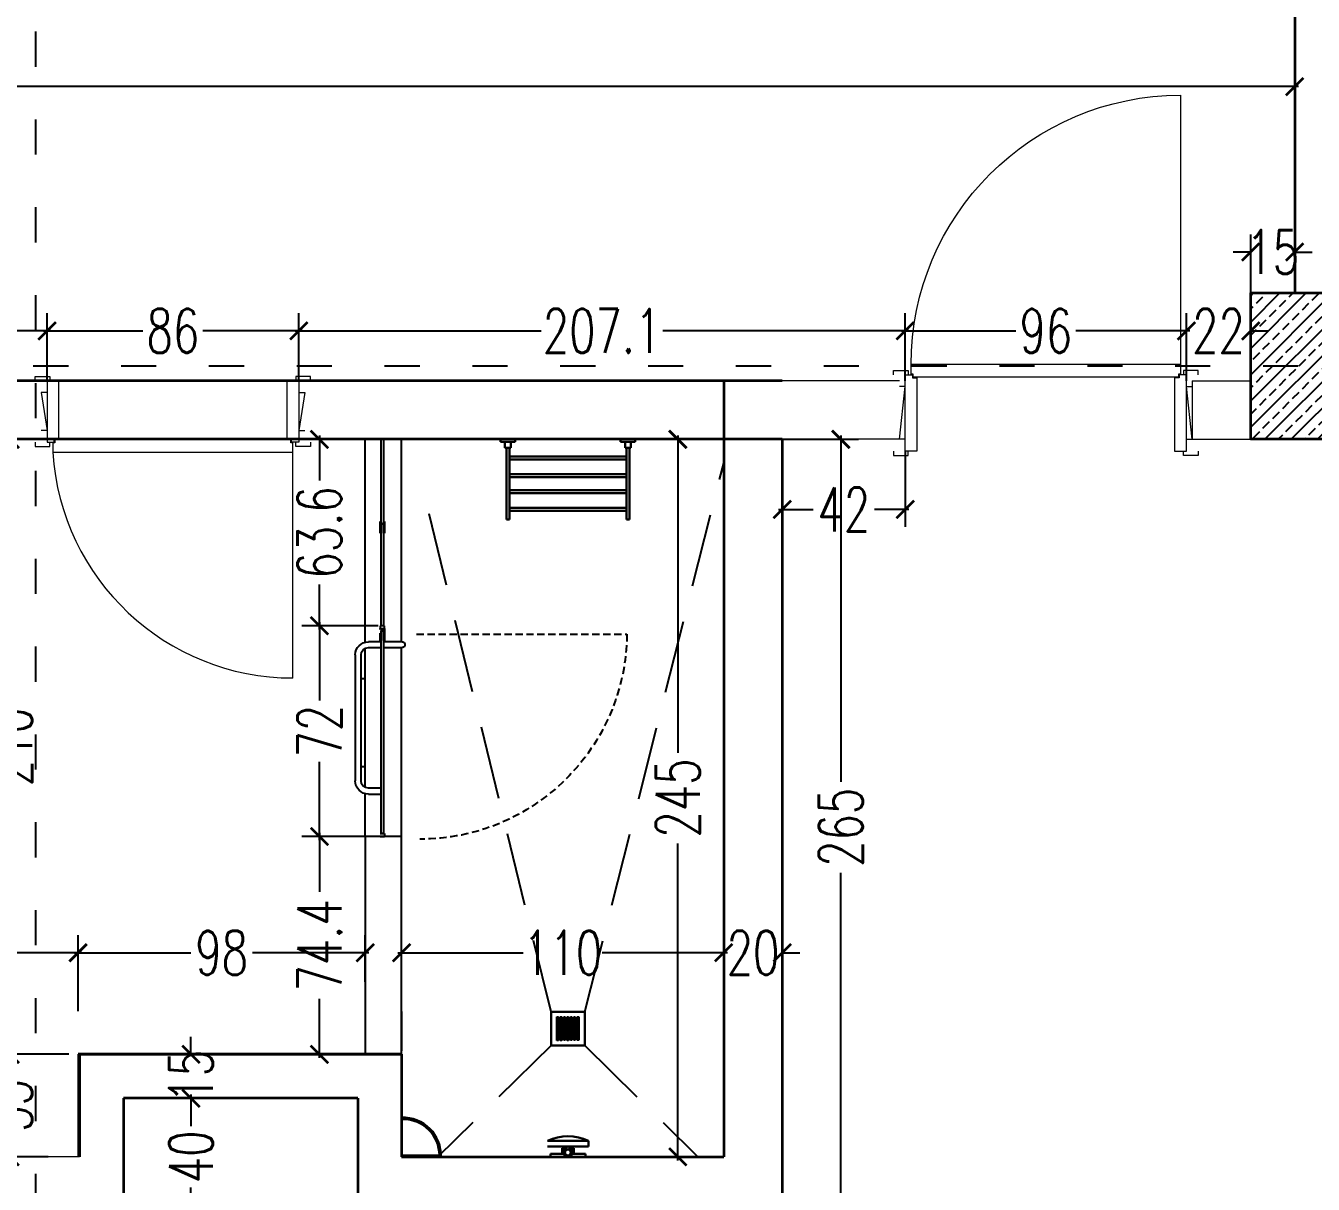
# Model space of a CAD drawing. Header units: centimetres. Extents: x -3207095 to 15275363, y -32656 to 4798027.
# Drawn here: x 678206.7 to 678646.4, y 4471590.8 to 4471986.4 of the extents above; entities that cross this region are included whole.
import ezdxf

# ---------------------------------------------------------------- set-up
doc = ezdxf.new("R2010")
doc.units = ezdxf.units.CM
for name, pattern in [('ACAD_ISO03W100', [30, 12, -18]), ('DUZ', [500, 500]), ('HIDDEN', [0.375, 0.25, -0.125]), ('HIDDEN2', [0.1875, 0.125, -0.0625])]:
    doc.linetypes.add(name, pattern=pattern)
doc.layers.get('0').update_dxf_attribs({"color": 1, "linetype": 'DUZ'})
for name, color, linetype in [('a_cam', 161, 'Continuous'), ('a_gorunus', 233, 'Continuous'), ('a_mobilya', 1, 'Continuous'), ('a_mobilya_tarama', 253, 'Continuous'), ('a_seramik', 241, 'Continuous'), ('a_seramik_tarama', 85, 'Continuous'), ('a_vitrifiye', 195, 'Continuous'), ('DIM', 1, 'DUZ'), ('KOLTAR_F', 145, 'Continuous')]:
    doc.layers.add(name, color=color, linetype=linetype)
for name, color, linetype, lineweight in [('DUVAR', 7, 'Continuous', 35), ('iç duvar', 7, 'Continuous', 50), ('KAPEN', 151, 'Continuous', 9), ('KOLON_F', 3, 'Continuous', 35), ('sabt_tef', 181, 'Continuous', 30)]:
    doc.layers.add(name, color=color, linetype=linetype, lineweight=lineweight)
doc.styles.add('DIM', font='ROMANSTW.SHX', dxfattribs={"width": 0.7})
doc.dimstyles.new('1_100', dxfattribs={"dimtxt": 15, "dimasz": 6, "dimexe": 6, "dimexo": 0, "dimgap": 2, "dimtad": 0, "dimdec": 1, "dimzin": 11, "dimdsep": 46, "dimtxsty": 'DIM', "dimblk": 'ARCHTICK', "dimcen": 3, "dimdle": 1.25, "dimclrt": 2, "dimadec": 0, "dimazin": 0, "dimtfac": 1.25, "dimtdec": 1, "dimtix": 1, "dimtofl": 0, "dimtmove": 1, "dimatfit": 3, "dimldrblk": 'ARCHTICK', "dimfxl": 20, "dimfxlon": 1, "dimtolj": 1, "dimtzin": 0, "dimarcsym": 0})

# ---------------------------------------------------------------- blocks, each defined once
blk = doc.blocks.new('K210')
for p, q in [((0.04, 0.985), (0.04, 0.032)), ((0.96, 0.032), (0.96, 0.065)), ((0.04, 0.032), (0.047, 0.032)), ((0.047, 0.032), (0.047, 0.022)), ((0.047, 0.022), (0.953, 0.022)), ((0.953, 0.032), (0.96, 0.032)), ((0.953, 0.022), (0.953, 0.032))]:
    blk.add_line(p, q)
for points in [[(-0.02, 0.03), (-0.02, 0.045), (0.03, 0.045), (0.03, 0.03)], [(0.04, 0.065), (0.96, 0.065)], [(1.02, 0.03), (1.02, 0.045), (0.97, 0.045), (0.97, 0.03)], [(0.02, -0.19), (0, -0.19), (0.02, -0.01), (0, -0.01)], [(0.98, -0.19), (1, -0.19), (0.98, -0.01), (1, -0.01)], [(-0.02, -0.23), (-0.02, -0.245), (0.03, -0.245), (0.03, -0.23)], [(1.02, -0.23), (1.02, -0.245), (0.97, -0.245), (0.97, -0.23)]]:
    blk.add_lwpolyline(points)
for points in [[(0.02, 0.03), (0.045, 0.03), (0.045, 0.02), (0.06, 0.02), (0.06, -0.23), (0.02, -0.23)], [(0.98, 0.03), (0.955, 0.03), (0.955, 0.02), (0.94, 0.02), (0.94, -0.23), (0.98, -0.23)]]:
    blk.add_lwpolyline(points, close=True)
blk.add_arc((0.04, 0.065), 0.92, 0, 90)
blk = doc.blocks.new('new block')
at = {"layer": 'KAPEN'}
for p, q in [((105202.0528, 48261.8596), (105202.0198, 48261.8596)), ((105202.0528, 48261.8526), (105202.0528, 48261.8596)), ((105202.0628, 48261.8526), (105202.0528, 48261.8526)), ((105202.0628, 48261.0466), (105202.0628, 48261.8526)), ((105201.2498, 48261.0396), (105202.0528, 48261.0396)), ((105202.0528, 48261.0466), (105202.0628, 48261.0466)), ((105202.0528, 48261.0396), (105202.0528, 48261.0466))]:
    blk.add_line(p, q, dxfattribs=at)
for points in [[(105202.0548, 48261.9196), (105202.0398, 48261.9196), (105202.0398, 48261.8696), (105202.0548, 48261.8696)], [(105202.2648, 48261.9196), (105202.2798, 48261.9196), (105202.2798, 48261.8696), (105202.2648, 48261.8696)], [(105202.2248, 48261.8796), (105202.2248, 48261.8996), (105202.0948, 48261.8796), (105202.0948, 48261.8996)], [(105202.0198, 48261.0396), (105202.0198, 48261.8596)], [(105202.0548, 48260.9796), (105202.0398, 48260.9796), (105202.0398, 48261.0296), (105202.0548, 48261.0296)], [(105202.2648, 48260.9796), (105202.2798, 48260.9796), (105202.2798, 48261.0296), (105202.2648, 48261.0296)], [(105202.2248, 48261.0196), (105202.2248, 48260.9996), (105202.0948, 48261.0196), (105202.0948, 48260.9996)]]:
    blk.add_lwpolyline(points, dxfattribs=at)
for points in [[(105202.0548, 48261.8796), (105202.0548, 48261.8546), (105202.0648, 48261.8546), (105202.0648, 48261.8396), (105202.2648, 48261.8396), (105202.2648, 48261.8796)], [(105202.0548, 48261.0196), (105202.0548, 48261.0446), (105202.0648, 48261.0446), (105202.0648, 48261.0596), (105202.2648, 48261.0596), (105202.2648, 48261.0196)]]:
    blk.add_lwpolyline(points, close=True, dxfattribs=at)
blk.add_arc((105202.0715, 48261.0396), 0.8216, 93.6023, 180, dxfattribs=at)
blk = doc.blocks.new('_ArchTick')
at = {"color": 0, "linetype": 'ByBlock', "const_width": 0.15}
blk.add_lwpolyline([(-0.5, -0.5), (0.5, 0.5)], dxfattribs=at)
blk = doc.blocks.new('*D339')
at = {"layer": 'Defpoints', "color": 0, "linetype": 'Continuous', "lineweight": 5, "transparency": 16777216}
for p in [(678465.06, 4471845.15), (678485.06, 4471845.15), (678465.06, 4471580.15)]:
    blk.add_point(p, dxfattribs=at)
at = {"layer": 'DIM', "color": 0, "linetype": 'Continuous', "lineweight": -2, "transparency": 16777216}
for p, q in [((678465.06, 4471845.15), (678491.06, 4471845.15)), ((678485.06, 4471846.4), (678485.06, 4471728.15)), ((678485.06, 4471578.9), (678485.06, 4471697.15)), ((678465.06, 4471580.15), (678491.06, 4471580.15))]:
    blk.add_line(p, q, dxfattribs=at)
at = {"layer": 'DIM', "color": 0, "linetype": 'Continuous', "lineweight": -2, "transparency": 16777216, "xscale": 6, "yscale": 6, "zscale": 6}
for p, rotation in [((678485.06, 4471845.15), 90), ((678485.06, 4471580.15), 270)]:
    blk.add_blockref('_ArchTick', p, dxfattribs=dict(at, rotation=rotation))
at = {"layer": 'DIM', "color": 2, "linetype": 'Continuous', "lineweight": 5, "transparency": 16777216, "insert": (678485.06, 4471712.65), "char_height": 15, "attachment_point": 5, "rotation": 90, "style": 'DIM'}
blk.add_mtext('\\A1;265', dxfattribs=at)
blk = doc.blocks.new('*D346')
at = {"layer": 'Defpoints', "color": 0, "linetype": 'Continuous', "lineweight": 5, "transparency": 16777216}
for p in [(678213.96, 4471882.18), (678095.55, 4471865.15), (678213.96, 4471865.15)]:
    blk.add_point(p, dxfattribs=at)
at = {"layer": 'DIM', "color": 0, "linetype": 'Continuous', "lineweight": -2, "transparency": 16777216}
for p, q in [((678095.55, 4471865.15), (678095.55, 4471888.18)), ((678213.96, 4471865.15), (678213.96, 4471888.18)), ((678094.3, 4471882.18), (678133.51, 4471882.18)), ((678215.21, 4471882.18), (678176.01, 4471882.18))]:
    blk.add_line(p, q, dxfattribs=at)
at = {"layer": 'DIM', "color": 0, "linetype": 'Continuous', "lineweight": -2, "transparency": 16777216, "xscale": 6, "yscale": 6, "zscale": 6, "rotation": 180}
blk.add_blockref('_ArchTick', (678095.55, 4471882.18), dxfattribs=at)
at = {"layer": 'DIM', "color": 0, "linetype": 'Continuous', "lineweight": -2, "transparency": 16777216, "xscale": 6, "yscale": 6, "zscale": 6}
blk.add_blockref('_ArchTick', (678213.96, 4471882.18), dxfattribs=at)
at = {"layer": 'DIM', "color": 2, "linetype": 'Continuous', "lineweight": 5, "transparency": 16777216, "insert": (678154.76, 4471882.18), "char_height": 15, "attachment_point": 5, "style": 'DIM'}
blk.add_mtext('\\A1;118.4', dxfattribs=at)
blk = doc.blocks.new('*D347')
at = {"layer": 'Defpoints', "color": 0, "linetype": 'Continuous', "lineweight": 5, "transparency": 16777216}
for p in [(678299.96, 4471882.18), (678213.96, 4471865.15), (678299.96, 4471865.15)]:
    blk.add_point(p, dxfattribs=at)
at = {"layer": 'DIM', "color": 0, "linetype": 'Continuous', "lineweight": -2, "transparency": 16777216}
for p, q in [((678213.96, 4471865.15), (678213.96, 4471888.18)), ((678299.96, 4471865.15), (678299.96, 4471888.18)), ((678212.71, 4471882.18), (678246.71, 4471882.18)), ((678301.21, 4471882.18), (678267.21, 4471882.18))]:
    blk.add_line(p, q, dxfattribs=at)
at = {"layer": 'DIM', "color": 0, "linetype": 'Continuous', "lineweight": -2, "transparency": 16777216, "xscale": 6, "yscale": 6, "zscale": 6, "rotation": 180}
blk.add_blockref('_ArchTick', (678213.96, 4471882.18), dxfattribs=at)
at = {"layer": 'DIM', "color": 0, "linetype": 'Continuous', "lineweight": -2, "transparency": 16777216, "xscale": 6, "yscale": 6, "zscale": 6}
blk.add_blockref('_ArchTick', (678299.96, 4471882.18), dxfattribs=at)
at = {"layer": 'DIM', "color": 2, "linetype": 'Continuous', "lineweight": 5, "transparency": 16777216, "insert": (678256.96, 4471882.18), "char_height": 15, "attachment_point": 5, "style": 'DIM'}
blk.add_mtext('\\A1;86', dxfattribs=at)
blk = doc.blocks.new('*D348')
at = {"layer": 'Defpoints', "color": 0, "linetype": 'Continuous', "lineweight": 5, "transparency": 16777216}
for p in [(678507.06, 4471882.18), (678299.96, 4471865.15), (678507.06, 4471865.15)]:
    blk.add_point(p, dxfattribs=at)
at = {"layer": 'DIM', "color": 0, "linetype": 'Continuous', "lineweight": -2, "transparency": 16777216}
for p, q in [((678299.96, 4471865.15), (678299.96, 4471888.18)), ((678507.06, 4471865.15), (678507.06, 4471888.18)), ((678298.71, 4471882.18), (678382.76, 4471882.18)), ((678508.31, 4471882.18), (678424.26, 4471882.18))]:
    blk.add_line(p, q, dxfattribs=at)
at = {"layer": 'DIM', "color": 0, "linetype": 'Continuous', "lineweight": -2, "transparency": 16777216, "xscale": 6, "yscale": 6, "zscale": 6, "rotation": 180}
blk.add_blockref('_ArchTick', (678299.96, 4471882.18), dxfattribs=at)
at = {"layer": 'DIM', "color": 0, "linetype": 'Continuous', "lineweight": -2, "transparency": 16777216, "xscale": 6, "yscale": 6, "zscale": 6}
blk.add_blockref('_ArchTick', (678507.06, 4471882.18), dxfattribs=at)
at = {"layer": 'DIM', "color": 2, "linetype": 'Continuous', "lineweight": 5, "transparency": 16777216, "insert": (678403.51, 4471882.18), "char_height": 15, "attachment_point": 5, "style": 'DIM'}
blk.add_mtext('\\A1;207.1', dxfattribs=at)
blk = doc.blocks.new('*D349')
at = {"layer": 'Defpoints', "color": 0, "linetype": 'Continuous', "lineweight": 5, "transparency": 16777216}
for p in [(678603.06, 4471882.18), (678507.06, 4471865.15), (678603.06, 4471865.15)]:
    blk.add_point(p, dxfattribs=at)
at = {"layer": 'DIM', "color": 0, "linetype": 'Continuous', "lineweight": -2, "transparency": 16777216}
for p, q in [((678507.06, 4471865.15), (678507.06, 4471888.18)), ((678603.06, 4471865.15), (678603.06, 4471888.18)), ((678505.81, 4471882.18), (678544.81, 4471882.18)), ((678604.31, 4471882.18), (678565.31, 4471882.18))]:
    blk.add_line(p, q, dxfattribs=at)
at = {"layer": 'DIM', "color": 0, "linetype": 'Continuous', "lineweight": -2, "transparency": 16777216, "xscale": 6, "yscale": 6, "zscale": 6, "rotation": 180}
blk.add_blockref('_ArchTick', (678507.06, 4471882.18), dxfattribs=at)
at = {"layer": 'DIM', "color": 0, "linetype": 'Continuous', "lineweight": -2, "transparency": 16777216, "xscale": 6, "yscale": 6, "zscale": 6}
blk.add_blockref('_ArchTick', (678603.06, 4471882.18), dxfattribs=at)
at = {"layer": 'DIM', "color": 2, "linetype": 'Continuous', "lineweight": 5, "transparency": 16777216, "insert": (678555.06, 4471882.18), "char_height": 15, "attachment_point": 5, "style": 'DIM'}
blk.add_mtext('\\A1;96', dxfattribs=at)
blk = doc.blocks.new('*D350')
at = {"layer": 'Defpoints', "color": 0, "linetype": 'Continuous', "lineweight": 5, "transparency": 16777216}
for p in [(678625.06, 4471882.18), (678603.06, 4471865.15), (678625.06, 4471865.15)]:
    blk.add_point(p, dxfattribs=at)
at = {"layer": 'DIM', "color": 0, "linetype": 'Continuous', "lineweight": -2, "transparency": 16777216}
for p, q in [((678603.06, 4471865.15), (678603.06, 4471888.18)), ((678625.06, 4471865.15), (678625.06, 4471888.18)), ((678603.06, 4471882.18), (678597.06, 4471882.18)), ((678625.06, 4471882.18), (678631.06, 4471882.18))]:
    blk.add_line(p, q, dxfattribs=at)
at = {"layer": 'DIM', "color": 0, "linetype": 'Continuous', "lineweight": -2, "transparency": 16777216, "xscale": 6, "yscale": 6, "zscale": 6}
blk.add_blockref('_ArchTick', (678603.06, 4471882.18), dxfattribs=at)
at = {"layer": 'DIM', "color": 0, "linetype": 'Continuous', "lineweight": -2, "transparency": 16777216, "xscale": 6, "yscale": 6, "zscale": 6, "rotation": 180}
blk.add_blockref('_ArchTick', (678625.06, 4471882.18), dxfattribs=at)
at = {"layer": 'DIM', "color": 2, "linetype": 'Continuous', "lineweight": 5, "transparency": 16777216, "insert": (678614.06, 4471882.18), "char_height": 15, "attachment_point": 5, "style": 'DIM'}
blk.add_mtext('\\A1;22', dxfattribs=at)
blk = doc.blocks.new('*D351')
at = {"layer": 'Defpoints', "color": 0, "linetype": 'Continuous', "lineweight": 5, "transparency": 16777216}
for p in [(678640.06, 4471909.11), (678625.06, 4471895.15), (678640.06, 4471895.15)]:
    blk.add_point(p, dxfattribs=at)
at = {"layer": 'DIM', "color": 0, "linetype": 'Continuous', "lineweight": -2, "transparency": 16777216}
for p, q in [((678625.06, 4471895.15), (678625.06, 4471915.11)), ((678640.06, 4471895.15), (678640.06, 4471915.11)), ((678625.06, 4471909.11), (678619.06, 4471909.11)), ((678640.06, 4471909.11), (678646.06, 4471909.11))]:
    blk.add_line(p, q, dxfattribs=at)
at = {"layer": 'DIM', "color": 0, "linetype": 'Continuous', "lineweight": -2, "transparency": 16777216, "xscale": 6, "yscale": 6, "zscale": 6}
blk.add_blockref('_ArchTick', (678625.06, 4471909.11), dxfattribs=at)
at = {"layer": 'DIM', "color": 0, "linetype": 'Continuous', "lineweight": -2, "transparency": 16777216, "xscale": 6, "yscale": 6, "zscale": 6, "rotation": 180}
blk.add_blockref('_ArchTick', (678640.06, 4471909.11), dxfattribs=at)
at = {"layer": 'DIM', "color": 2, "linetype": 'Continuous', "lineweight": 5, "transparency": 16777216, "insert": (678632.56, 4471909.11), "char_height": 15, "attachment_point": 5, "style": 'DIM'}
blk.add_mtext('\\A1;15', dxfattribs=at)
blk = doc.blocks.new('*D353')
at = {"layer": 'Defpoints', "color": 0, "linetype": 'Continuous', "lineweight": 5, "transparency": 16777216}
for p in [(678507.06, 4471843.08), (678465.06, 4471826.11), (678507.06, 4471821.22)]:
    blk.add_point(p, dxfattribs=at)
at = {"layer": 'DIM', "color": 0, "linetype": 'Continuous', "lineweight": -2, "transparency": 16777216}
for p, q in [((678507.06, 4471841.22), (678507.06, 4471815.22)), ((678465.06, 4471826.11), (678465.06, 4471815.22)), ((678463.81, 4471821.22), (678475.56, 4471821.22)), ((678508.31, 4471821.22), (678496.56, 4471821.22))]:
    blk.add_line(p, q, dxfattribs=at)
at = {"layer": 'DIM', "color": 0, "linetype": 'Continuous', "lineweight": -2, "transparency": 16777216, "xscale": 6, "yscale": 6, "zscale": 6, "rotation": 180}
blk.add_blockref('_ArchTick', (678465.06, 4471821.22), dxfattribs=at)
at = {"layer": 'DIM', "color": 0, "linetype": 'Continuous', "lineweight": -2, "transparency": 16777216, "xscale": 6, "yscale": 6, "zscale": 6}
blk.add_blockref('_ArchTick', (678507.06, 4471821.22), dxfattribs=at)
at = {"layer": 'DIM', "color": 2, "linetype": 'Continuous', "lineweight": 5, "transparency": 16777216, "insert": (678486.06, 4471821.22), "char_height": 15, "attachment_point": 5, "style": 'DIM'}
blk.add_mtext('\\A1;42', dxfattribs=at)
blk = doc.blocks.new('*D354')
at = {"layer": 'Defpoints', "color": 0, "linetype": 'Continuous', "lineweight": 5, "transparency": 16777216}
for p in [(678240.06, 4471620.15), (678263.13, 4471620.15), (678240.06, 4471580.15)]:
    blk.add_point(p, dxfattribs=at)
at = {"layer": 'DIM', "color": 0, "linetype": 'Continuous', "lineweight": -2, "transparency": 16777216}
for p, q in [((678243.13, 4471620.15), (678269.13, 4471620.15)), ((678263.13, 4471621.4), (678263.13, 4471610.65)), ((678263.13, 4471578.9), (678263.13, 4471589.65)), ((678243.13, 4471580.15), (678269.13, 4471580.15))]:
    blk.add_line(p, q, dxfattribs=at)
at = {"layer": 'DIM', "color": 0, "linetype": 'Continuous', "lineweight": -2, "transparency": 16777216, "xscale": 6, "yscale": 6, "zscale": 6}
for p, rotation in [((678263.13, 4471620.15), 90), ((678263.13, 4471580.15), 270)]:
    blk.add_blockref('_ArchTick', p, dxfattribs=dict(at, rotation=rotation))
at = {"layer": 'DIM', "color": 2, "linetype": 'Continuous', "lineweight": 5, "transparency": 16777216, "insert": (678263.13, 4471600.15), "char_height": 15, "attachment_point": 5, "rotation": 90, "style": 'DIM'}
blk.add_mtext('\\A1;40', dxfattribs=at)
blk = doc.blocks.new('*D355')
at = {"layer": 'Defpoints', "color": 0, "linetype": 'Continuous', "lineweight": 5, "transparency": 16777216}
for p in [(678240.06, 4471635.15, 0), (678263.13, 4471635.15), (678240.06, 4471620.15)]:
    blk.add_point(p, dxfattribs=at)
at = {"layer": 'DIM', "color": 0, "linetype": 'Continuous', "lineweight": -2, "transparency": 16777216}
for p, q in [((678263.13, 4471635.15), (678263.13, 4471641.15)), ((678243.13, 4471635.15), (678269.13, 4471635.15)), ((678243.13, 4471620.15), (678269.13, 4471620.15)), ((678263.13, 4471620.15), (678263.13, 4471614.15))]:
    blk.add_line(p, q, dxfattribs=at)
at = {"layer": 'DIM', "color": 0, "linetype": 'Continuous', "lineweight": -2, "transparency": 16777216, "xscale": 6, "yscale": 6, "zscale": 6}
for p, rotation in [((678263.13, 4471635.15), 270), ((678263.13, 4471620.15), 90)]:
    blk.add_blockref('_ArchTick', p, dxfattribs=dict(at, rotation=rotation))
at = {"layer": 'DIM', "color": 2, "linetype": 'Continuous', "lineweight": 5, "transparency": 16777216, "insert": (678263.13, 4471627.65), "char_height": 15, "attachment_point": 5, "rotation": 90, "style": 'DIM'}
blk.add_mtext('\\A1;15', dxfattribs=at)
blk = doc.blocks.new('*D356')
at = {"layer": 'Defpoints', "color": 0, "linetype": 'Continuous', "lineweight": 5, "transparency": 16777216}
for p in [(678224.56, 4471669.83), (678322.66, 4471659.9, 0), (678224.56, 4471635.15, 0)]:
    blk.add_point(p, dxfattribs=at)
at = {"layer": 'DIM', "color": 0, "linetype": 'Continuous', "lineweight": -2, "transparency": 16777216}
for p, q in [((678224.56, 4471649.83), (678224.56, 4471675.83)), ((678322.66, 4471659.9), (678322.66, 4471675.83)), ((678223.31, 4471669.83), (678263.11, 4471669.83)), ((678323.91, 4471669.83), (678284.11, 4471669.83))]:
    blk.add_line(p, q, dxfattribs=at)
at = {"layer": 'DIM', "color": 0, "linetype": 'Continuous', "lineweight": -2, "transparency": 16777216, "xscale": 6, "yscale": 6, "zscale": 6, "rotation": 180}
blk.add_blockref('_ArchTick', (678224.56, 4471669.83), dxfattribs=at)
at = {"layer": 'DIM', "color": 0, "linetype": 'Continuous', "lineweight": -2, "transparency": 16777216, "xscale": 6, "yscale": 6, "zscale": 6}
blk.add_blockref('_ArchTick', (678322.66, 4471669.83), dxfattribs=at)
at = {"layer": 'DIM', "color": 2, "linetype": 'Continuous', "lineweight": 5, "transparency": 16777216, "insert": (678273.61, 4471669.83), "char_height": 15, "attachment_point": 5, "style": 'DIM'}
blk.add_mtext('\\A1;98', dxfattribs=at)
blk = doc.blocks.new('*D357')
at = {"layer": 'Defpoints', "color": 0, "linetype": 'Continuous', "lineweight": 5, "transparency": 16777216}
for p in [(678115.55, 4471669.83), (678115.55, 4471635.15), (678224.56, 4471635.15, 0)]:
    blk.add_point(p, dxfattribs=at)
at = {"layer": 'DIM', "color": 0, "linetype": 'Continuous', "lineweight": -2, "transparency": 16777216}
for p, q in [((678115.55, 4471649.83), (678115.55, 4471675.83)), ((678224.56, 4471649.83), (678224.56, 4471675.83)), ((678114.3, 4471669.83), (678155.8, 4471669.83)), ((678225.81, 4471669.83), (678184.3, 4471669.83))]:
    blk.add_line(p, q, dxfattribs=at)
at = {"layer": 'DIM', "color": 0, "linetype": 'Continuous', "lineweight": -2, "transparency": 16777216, "xscale": 6, "yscale": 6, "zscale": 6, "rotation": 180}
blk.add_blockref('_ArchTick', (678115.55, 4471669.83), dxfattribs=at)
at = {"layer": 'DIM', "color": 0, "linetype": 'Continuous', "lineweight": -2, "transparency": 16777216, "xscale": 6, "yscale": 6, "zscale": 6}
blk.add_blockref('_ArchTick', (678224.56, 4471669.83), dxfattribs=at)
at = {"layer": 'DIM', "color": 2, "linetype": 'Continuous', "lineweight": 5, "transparency": 16777216, "insert": (678170.05, 4471669.83), "char_height": 15, "attachment_point": 5, "style": 'DIM'}
blk.add_mtext('\\A1;109', dxfattribs=at)
blk = doc.blocks.new('*D358')
at = {"layer": 'Defpoints', "color": 0, "linetype": 'Continuous', "lineweight": 5, "transparency": 16777216}
for p in [(678201.38, 4471635.15), (678224.56, 4471635.15, 0), (678214.31, 4471600.15)]:
    blk.add_point(p, dxfattribs=at)
at = {"layer": 'DIM', "color": 0, "linetype": 'Continuous', "lineweight": -2, "transparency": 16777216}
for p, q in [((678201.38, 4471636.4), (678201.38, 4471628.15)), ((678221.38, 4471635.15), (678195.38, 4471635.15)), ((678201.38, 4471598.9), (678201.38, 4471607.15)), ((678214.31, 4471600.15), (678195.38, 4471600.15))]:
    blk.add_line(p, q, dxfattribs=at)
at = {"layer": 'DIM', "color": 0, "linetype": 'Continuous', "lineweight": -2, "transparency": 16777216, "xscale": 6, "yscale": 6, "zscale": 6}
for p, rotation in [((678201.38, 4471635.15), 90), ((678201.38, 4471600.15), 270)]:
    blk.add_blockref('_ArchTick', p, dxfattribs=dict(at, rotation=rotation))
at = {"layer": 'DIM', "color": 2, "linetype": 'Continuous', "lineweight": 5, "transparency": 16777216, "insert": (678201.38, 4471617.65), "char_height": 15, "attachment_point": 5, "rotation": 90, "style": 'DIM'}
blk.add_mtext('\\A1;35', dxfattribs=at)
blk = doc.blocks.new('*D359')
at = {"layer": 'Defpoints', "color": 0, "linetype": 'Continuous', "lineweight": 5, "transparency": 16777216}
for p in [(678201.38, 4471845.15), (678217.18, 4471845.15), (678224.56, 4471635.15, 0)]:
    blk.add_point(p, dxfattribs=at)
at = {"layer": 'DIM', "color": 0, "linetype": 'Continuous', "lineweight": -2, "transparency": 16777216}
for p, q in [((678217.18, 4471845.15), (678195.38, 4471845.15)), ((678201.38, 4471846.4), (678201.38, 4471754.65)), ((678201.38, 4471633.9), (678201.38, 4471725.65)), ((678221.38, 4471635.15), (678195.38, 4471635.15))]:
    blk.add_line(p, q, dxfattribs=at)
at = {"layer": 'DIM', "color": 0, "linetype": 'Continuous', "lineweight": -2, "transparency": 16777216, "xscale": 6, "yscale": 6, "zscale": 6}
for p, rotation in [((678201.38, 4471845.15), 90), ((678201.38, 4471635.15), 270)]:
    blk.add_blockref('_ArchTick', p, dxfattribs=dict(at, rotation=rotation))
at = {"layer": 'DIM', "color": 2, "linetype": 'Continuous', "lineweight": 5, "transparency": 16777216, "insert": (678201.38, 4471740.15), "char_height": 15, "attachment_point": 5, "rotation": 90, "style": 'DIM'}
blk.add_mtext('\\A1;210', dxfattribs=at)
blk = doc.blocks.new('*D360')
at = {"layer": 'Defpoints', "color": 0, "linetype": 'Continuous', "lineweight": 5, "transparency": 16777216}
for p in [(678445.06, 4471669.83), (678335.06, 4471636.35), (678445.06, 4471636.35)]:
    blk.add_point(p, dxfattribs=at)
at = {"layer": 'DIM', "color": 0, "linetype": 'Continuous', "lineweight": -2, "transparency": 16777216}
for p, q in [((678335.06, 4471649.83), (678335.06, 4471675.83)), ((678445.06, 4471649.83), (678445.06, 4471675.83)), ((678333.81, 4471669.83), (678376.56, 4471669.83)), ((678446.31, 4471669.83), (678403.56, 4471669.83))]:
    blk.add_line(p, q, dxfattribs=at)
at = {"layer": 'DIM', "color": 0, "linetype": 'Continuous', "lineweight": -2, "transparency": 16777216, "xscale": 6, "yscale": 6, "zscale": 6, "rotation": 180}
blk.add_blockref('_ArchTick', (678335.06, 4471669.83), dxfattribs=at)
at = {"layer": 'DIM', "color": 0, "linetype": 'Continuous', "lineweight": -2, "transparency": 16777216, "xscale": 6, "yscale": 6, "zscale": 6}
blk.add_blockref('_ArchTick', (678445.06, 4471669.83), dxfattribs=at)
at = {"layer": 'DIM', "color": 2, "linetype": 'Continuous', "lineweight": 5, "transparency": 16777216, "insert": (678390.06, 4471669.83), "char_height": 15, "attachment_point": 5, "style": 'DIM'}
blk.add_mtext('\\A1;110', dxfattribs=at)
blk = doc.blocks.new('*D361')
at = {"layer": 'Defpoints', "color": 0, "linetype": 'Continuous', "lineweight": 5, "transparency": 16777216}
for p in [(678427.85, 4471845.15), (678429.4, 4471845.15), (678427.85, 4471600.15)]:
    blk.add_point(p, dxfattribs=at)
at = {"layer": 'DIM', "color": 0, "linetype": 'Continuous', "lineweight": -2, "transparency": 16777216}
for p, q in [((678427.85, 4471845.15), (678435.4, 4471845.15)), ((678429.4, 4471846.4), (678429.4, 4471738.15)), ((678429.4, 4471598.9), (678429.4, 4471707.15)), ((678427.85, 4471600.15), (678435.4, 4471600.15))]:
    blk.add_line(p, q, dxfattribs=at)
at = {"layer": 'DIM', "color": 0, "linetype": 'Continuous', "lineweight": -2, "transparency": 16777216, "xscale": 6, "yscale": 6, "zscale": 6}
for p, rotation in [((678429.4, 4471845.15), 90), ((678429.4, 4471600.15), 270)]:
    blk.add_blockref('_ArchTick', p, dxfattribs=dict(at, rotation=rotation))
at = {"layer": 'DIM', "color": 2, "linetype": 'Continuous', "lineweight": 5, "transparency": 16777216, "insert": (678429.4, 4471722.65), "char_height": 15, "attachment_point": 5, "rotation": 90, "style": 'DIM'}
blk.add_mtext('\\A1;245', dxfattribs=at)
blk = doc.blocks.new('*D362')
at = {"layer": 'Defpoints', "color": 0, "linetype": 'Continuous', "lineweight": 5, "transparency": 16777216}
for p in [(678322.66, 4471709.51), (678307, 4471635.15), (678322.66, 4471635.15, 0)]:
    blk.add_point(p, dxfattribs=at)
at = {"layer": 'DIM', "color": 0, "linetype": 'Continuous', "lineweight": -2, "transparency": 16777216}
for p, q in [((678307, 4471710.76), (678307, 4471690.58)), ((678322.66, 4471709.51), (678301, 4471709.51)), ((678307, 4471633.9), (678307, 4471654.08)), ((678322.66, 4471635.15), (678301, 4471635.15))]:
    blk.add_line(p, q, dxfattribs=at)
at = {"layer": 'DIM', "color": 0, "linetype": 'Continuous', "lineweight": -2, "transparency": 16777216, "xscale": 6, "yscale": 6, "zscale": 6}
for p, rotation in [((678307, 4471709.51), 90), ((678307, 4471635.15), 270)]:
    blk.add_blockref('_ArchTick', p, dxfattribs=dict(at, rotation=rotation))
at = {"layer": 'DIM', "color": 2, "linetype": 'Continuous', "lineweight": 5, "transparency": 16777216, "insert": (678307, 4471672.33), "char_height": 15, "attachment_point": 5, "rotation": 90, "style": 'DIM'}
blk.add_mtext('\\A1;74.4', dxfattribs=at)
blk = doc.blocks.new('*D363')
at = {"layer": 'Defpoints', "color": 0, "linetype": 'Continuous', "lineweight": 5, "transparency": 16777216}
for p in [(678307, 4471781.51), (678327.76, 4471781.51), (678322.66, 4471709.51)]:
    blk.add_point(p, dxfattribs=at)
at = {"layer": 'DIM', "color": 0, "linetype": 'Continuous', "lineweight": -2, "transparency": 16777216}
for p, q in [((678327, 4471781.51), (678301, 4471781.51)), ((678307, 4471782.76), (678307, 4471756.01)), ((678307, 4471708.26), (678307, 4471735.01)), ((678322.66, 4471709.51), (678301, 4471709.51))]:
    blk.add_line(p, q, dxfattribs=at)
at = {"layer": 'DIM', "color": 0, "linetype": 'Continuous', "lineweight": -2, "transparency": 16777216, "xscale": 6, "yscale": 6, "zscale": 6}
for p, rotation in [((678307, 4471781.51), 90), ((678307, 4471709.51), 270)]:
    blk.add_blockref('_ArchTick', p, dxfattribs=dict(at, rotation=rotation))
at = {"layer": 'DIM', "color": 2, "linetype": 'Continuous', "lineweight": 5, "transparency": 16777216, "insert": (678307, 4471745.51), "char_height": 15, "attachment_point": 5, "rotation": 90, "style": 'DIM'}
blk.add_mtext('\\A1;72', dxfattribs=at)
blk = doc.blocks.new('*D369')
at = {"layer": 'Defpoints', "color": 0, "linetype": 'Continuous', "lineweight": 5, "transparency": 16777216}
for p in [(678640.06, 4471965.58), (677165.06, 4471936.99), (678640.06, 4471936.99)]:
    blk.add_point(p, dxfattribs=at)
at = {"layer": 'DIM', "color": 0, "linetype": 'Continuous', "lineweight": -2, "transparency": 16777216}
for p, q in [((677165.06, 4471945.58), (677165.06, 4471971.58)), ((678640.06, 4471945.58), (678640.06, 4471971.58)), ((677163.81, 4471965.58), (677883.06, 4471965.58)), ((678641.31, 4471965.58), (677922.06, 4471965.58))]:
    blk.add_line(p, q, dxfattribs=at)
at = {"layer": 'DIM', "color": 0, "linetype": 'Continuous', "lineweight": -2, "transparency": 16777216, "xscale": 6, "yscale": 6, "zscale": 6, "rotation": 180}
blk.add_blockref('_ArchTick', (677165.06, 4471965.58), dxfattribs=at)
at = {"layer": 'DIM', "color": 0, "linetype": 'Continuous', "lineweight": -2, "transparency": 16777216, "xscale": 6, "yscale": 6, "zscale": 6}
blk.add_blockref('_ArchTick', (678640.06, 4471965.58), dxfattribs=at)
at = {"layer": 'DIM', "color": 2, "linetype": 'Continuous', "lineweight": 5, "transparency": 16777216, "insert": (677902.56, 4471965.58), "char_height": 15, "attachment_point": 5, "style": 'DIM'}
blk.add_mtext('\\A1;1475', dxfattribs=at)
blk = doc.blocks.new('*D373')
at = {"layer": 'Defpoints', "color": 0, "linetype": 'Continuous', "lineweight": 5, "transparency": 16777216}
for p in [(678465.06, 4471669.83), (678445.06, 4471648.02), (678465.06, 4471648.02)]:
    blk.add_point(p, dxfattribs=at)
at = {"layer": 'DIM', "color": 0, "linetype": 'Continuous', "lineweight": -2, "transparency": 16777216}
for p, q in [((678445.06, 4471649.83), (678445.06, 4471675.83)), ((678465.06, 4471649.83), (678465.06, 4471675.83)), ((678445.06, 4471669.83), (678439.06, 4471669.83)), ((678465.06, 4471669.83), (678471.06, 4471669.83))]:
    blk.add_line(p, q, dxfattribs=at)
at = {"layer": 'DIM', "color": 0, "linetype": 'Continuous', "lineweight": -2, "transparency": 16777216, "xscale": 6, "yscale": 6, "zscale": 6}
blk.add_blockref('_ArchTick', (678445.06, 4471669.83), dxfattribs=at)
at = {"layer": 'DIM', "color": 0, "linetype": 'Continuous', "lineweight": -2, "transparency": 16777216, "xscale": 6, "yscale": 6, "zscale": 6, "rotation": 180}
blk.add_blockref('_ArchTick', (678465.06, 4471669.83), dxfattribs=at)
at = {"layer": 'DIM', "color": 2, "linetype": 'Continuous', "lineweight": 5, "transparency": 16777216, "insert": (678455.06, 4471669.83), "char_height": 15, "attachment_point": 5, "style": 'DIM'}
blk.add_mtext('\\A1;20', dxfattribs=at)
blk = doc.blocks.new('*D520')
at = {"layer": 'Defpoints', "color": 0, "linetype": 'Continuous', "lineweight": 5, "transparency": 16777216}
for p in [(678307, 4471845.15), (678327.76, 4471845.15), (678327.76, 4471781.51)]:
    blk.add_point(p, dxfattribs=at)
at = {"layer": 'DIM', "color": 0, "linetype": 'Continuous', "lineweight": -2, "transparency": 16777216}
for p, q in [((678327, 4471845.15), (678301, 4471845.15)), ((678307, 4471846.4), (678307, 4471831.08)), ((678307, 4471780.26), (678307, 4471795.58)), ((678327, 4471781.51), (678301, 4471781.51))]:
    blk.add_line(p, q, dxfattribs=at)
at = {"layer": 'DIM', "color": 0, "linetype": 'Continuous', "lineweight": -2, "transparency": 16777216, "xscale": 6, "yscale": 6, "zscale": 6}
for p, rotation in [((678307, 4471845.15), 90), ((678307, 4471781.51), 270)]:
    blk.add_blockref('_ArchTick', p, dxfattribs=dict(at, rotation=rotation))
at = {"layer": 'DIM', "color": 2, "linetype": 'Continuous', "lineweight": 5, "transparency": 16777216, "insert": (678307, 4471813.33), "char_height": 15, "attachment_point": 5, "rotation": 90, "style": 'DIM'}
blk.add_mtext('\\A1;63.6', dxfattribs=at)

msp = doc.modelspace()

# ---------------------------------------------------------------- hatches: boundary and pattern name
at = {"layer": 'KOLTAR_F'}
h = msp.add_hatch(dxfattribs=at)
h.set_pattern_fill('ANSI33', color=256, style=0)
h.set_pattern_definition([(45, (18041.583, -32517.3164), (-4.4901280605, 4.4901280605), []), (45, (18046.0734, -32517.3164), (-4.4901280605, 4.4901280605), [3.175, -1.5875])])
h.paths.add_polyline_path([(678625.06, 4471895.15), (678675.06, 4471895.15), (678675.06, 4471845.15), (678625.06, 4471845.15)])

# ---------------------------------------------------------------- linework, layer by layer
at = {"color": 232, "linetype": 'ACAD_ISO03W100'}
for p, q in [((678210.06, 4472584.38), (678210.06, 4469325.53)), ((681101.25, 4471870.15), (676992.69, 4471870.15))]:
    msp.add_line(p, q, dxfattribs=at)
at = {"layer": 'a_cam'}
for p, q in [((678328.11, 4471781.51), (678328.11, 4471845.15)), ((678328.91, 4471845.15), (678328.91, 4471781.51)), ((678328.11, 4471816.31), (678328.91, 4471816.31)), ((678328.91, 4471781.51), (678328.11, 4471781.51)), ((678328.11, 4471779.71), (678328.91, 4471779.71)), ((678328.11, 4471710.51), (678328.11, 4471779.71)), ((678328.91, 4471779.71), (678328.91, 4471710.51)), ((678328.91, 4471710.51), (678328.11, 4471710.51))]:
    msp.add_line(p, q, dxfattribs=at)
at = {"layer": 'a_gorunus'}
for p, q in [((678322.66, 4471775.88), (678322.66, 4471845.15)), ((678335.06, 4471776.01), (678335.06, 4471845.15)), ((678322.66, 4471726.24), (678322.66, 4471773.78)), ((678335.06, 4471709.51), (678335.06, 4471774.01)), ((678322.66, 4471709.51), (678322.66, 4471724.13)), ((678322.66, 4471709.51), (678322.66, 4471635.15, 0))]:
    msp.add_line(p, q, dxfattribs=at)
at = {"layer": 'a_mobilya'}
for p, q in [((678328.11, 4471776.01), (678323.71, 4471776.01)), ((678323.71, 4471774.01), (678328.11, 4471774.01)), ((678335.21, 4471776.01), (678328.91, 4471776.01)), ((678328.91, 4471774.01), (678335.21, 4471774.01)), ((678319.21, 4471771.51), (678319.21, 4471728.51)), ((678321.21, 4471728.51), (678321.21, 4471771.51)), ((678328.11, 4471726.01), (678323.71, 4471726.01)), ((678323.71, 4471724.01), (678328.11, 4471724.01))]:
    msp.add_line(p, q, dxfattribs=at)
at = {"layer": 'a_mobilya', "extrusion": (0, 0, -1)}
for centre, major_axis, start_param, end_param in [((678323.71, 4471771.51), (-3.18, -3.18), 0.785398, 2.356194), ((678323.71, 4471771.51), (-1.77, -1.77), 0.785398, 2.356194), ((678335.21, 4471775.01), (-0.707, -0.707), 2.356194, 5.497787), ((678323.71, 4471728.51), (-3.18, 3.18), 3.926991, 5.497787), ((678323.71, 4471728.51), (-1.77, 1.77), 3.926991, 5.497787)]:
    msp.add_ellipse(centre, major_axis=major_axis, ratio=1, start_param=start_param, end_param=end_param, dxfattribs=at)
at = {"layer": 'a_mobilya_tarama', "linetype": 'HIDDEN2', "ltscale": 200}
for p, q in [((678397.61, 4471649.7), (678445.06, 4471837.06)), ((678386.11, 4471649.7), (678341.96, 4471829.74)), ((678388.1, 4471647.91), (678388.6, 4471647.91)), ((678388.1, 4471639.91), (678388.1, 4471647.91)), ((678388.6, 4471647.91), (678388.6, 4471639.91)), ((678389.26, 4471647.91), (678389.76, 4471647.91)), ((678389.26, 4471639.91), (678389.26, 4471647.91)), ((678389.76, 4471647.91), (678389.76, 4471639.91)), ((678390.43, 4471647.95), (678390.93, 4471647.95)), ((678390.43, 4471639.95), (678390.43, 4471647.95)), ((678390.93, 4471647.95), (678390.93, 4471639.95)), ((678391.58, 4471647.91), (678392.08, 4471647.91)), ((678391.58, 4471639.91), (678391.58, 4471647.91)), ((678392.08, 4471647.91), (678392.08, 4471639.91)), ((678392.75, 4471647.95), (678393.25, 4471647.95)), ((678392.75, 4471639.95), (678392.75, 4471647.95)), ((678393.25, 4471647.95), (678393.25, 4471639.95)), ((678393.89, 4471647.95), (678394.39, 4471647.95)), ((678393.89, 4471639.95), (678393.89, 4471647.95)), ((678394.39, 4471647.95), (678394.39, 4471639.95)), ((678395.03, 4471647.95), (678395.53, 4471647.95)), ((678395.03, 4471639.95), (678395.03, 4471647.95)), ((678395.53, 4471647.95), (678395.53, 4471639.95)), ((678388.6, 4471639.91), (678388.1, 4471639.91)), ((678389.76, 4471639.91), (678389.26, 4471639.91)), ((678390.93, 4471639.95), (678390.43, 4471639.95)), ((678392.08, 4471639.91), (678391.58, 4471639.91)), ((678393.25, 4471639.95), (678392.75, 4471639.95)), ((678394.39, 4471639.95), (678393.89, 4471639.95)), ((678395.53, 4471639.95), (678395.03, 4471639.95)), ((678386.11, 4471638.2), (678347.46, 4471600.15)), ((678397.61, 4471638.2), (678436.26, 4471600.15))]:
    msp.add_line(p, q, dxfattribs=at)
at = {"layer": 'a_seramik'}
for p, q in [((678335.06, 4471709.51), (678322.66, 4471709.51)), ((678335.06, 4471635.15), (678335.06, 4471709.51))]:
    msp.add_line(p, q, dxfattribs=at)
at = {"layer": 'a_seramik_tarama'}
for p, q in [((678322.66, 4471763.31), (678321.21, 4471763.31)), ((678322.66, 4471733.31), (678321.21, 4471733.31))]:
    msp.add_line(p, q, dxfattribs=at)
at = {"layer": 'a_vitrifiye'}
for p, q in [((678327.76, 4471813.11), (678327.76, 4471817.11)), ((678328.06, 4471816.81), (678328.06, 4471813.11)), ((678328.96, 4471813.11), (678328.96, 4471816.81)), ((678329.26, 4471817.11), (678329.26, 4471813.11)), ((678328.06, 4471813.11), (678327.76, 4471813.11)), ((678329.26, 4471813.11), (678328.96, 4471813.11)), ((678327.76, 4471781.51), (678327.76, 4471780.51)), ((678329.26, 4471781.51), (678327.76, 4471781.51)), ((678329.26, 4471780.51), (678329.26, 4471781.51)), ((678327.76, 4471780.51), (678329.26, 4471780.51)), ((678328.96, 4471780.21), (678328.06, 4471780.21)), ((678328.06, 4471780.21), (678328.06, 4471776.51)), ((678328.96, 4471776.51), (678328.96, 4471780.21)), ((678329.26, 4471780.51), (678329.26, 4471776.51)), ((678327.76, 4471710.51), (678329.26, 4471710.51)), ((678327.76, 4471710.51), (678329.26, 4471710.51)), ((678329.26, 4471710.51), (678329.26, 4471709.51)), ((678327.76, 4471709.51), (678329.26, 4471709.51)), ((678329.26, 4471709.51), (678327.76, 4471709.51))]:
    msp.add_line(p, q, dxfattribs=at)
at = {"layer": 'a_vitrifiye', "linetype": 'HIDDEN', "ltscale": 10}
for p, q in [((678327.76, 4471776.51), (678327.76, 4471780.51)), ((678340.16, 4471778.63), (678412.01, 4471778.63))]:
    msp.add_line(p, q, dxfattribs=at)
at = {"layer": 'a_vitrifiye', "linetype": 'HIDDEN'}
for p, q in [((678327.76, 4471776.51), (678328.06, 4471776.51)), ((678329.26, 4471776.51), (678328.96, 4471776.51))]:
    msp.add_line(p, q, dxfattribs=at)
at = {"layer": 'a_vitrifiye', "linetype": 'HIDDEN', "ltscale": 10, "extrusion": (0, 0, -1)}
msp.add_ellipse((678341.41, 4471779.23), major_axis=(-49.92, 49.92), ratio=1, start_param=2.364699, end_param=3.928437, dxfattribs=at)
at = {"layer": 'DUVAR'}
for p, q in [((678640.06, 4472365.15), (678640.06, 4471895.15)), ((678465.06, 4471865.15), (678095.55, 4471865.15)), ((678445.06, 4471865.15), (678337.06, 4471865.15)), ((678445.06, 4471865.15), (678445.06, 4471600.15)), ((678445.06, 4471865.15), (678445.06, 4471600.15)), ((678465.06, 4471845.15), (678115.55, 4471845.15)), ((678465.06, 4471845.15), (678465.06, 4471580.15)), ((678465.06, 4471809.12), (678465.06, 4471634.12)), ((678335.06, 4471635.15), (678224.56, 4471635.15, 0)), ((678225.06, 4471635.15), (678335.06, 4471635.15)), ((678225.06, 4471635.15), (678225.06, 4471600.15)), ((678335.06, 4471635.15), (678335.06, 4471600.15)), ((678335.06, 4471635.15), (678335.06, 4471600.15)), ((678320.06, 4471620.15), (678240.06, 4471620.15)), ((678240.06, 4471620.15), (678240.06, 4471580.15)), ((678320.06, 4471620.15), (678240.06, 4471620.15)), ((678320.06, 4471620.15), (678320.06, 4471580.15)), ((678335.06, 4471600.15), (678445.06, 4471600.15)), ((678335.06, 4471600.15), (678445.06, 4471600.15))]:
    msp.add_line(p, q, dxfattribs=at)
at = {"layer": 'iç duvar', "color": 7, "lineweight": 18}
for p, q in [((678505.06, 4471865.15), (678445.06, 4471865.15)), ((678505.06, 4471865.15), (678445.06, 4471865.15)), ((678605.06, 4471865.15), (678625.06, 4471865.15)), ((678605.06, 4471865.15), (678605.06, 4471845.15)), ((678505.06, 4471845.15), (678465.06, 4471845.15)), ((678505.06, 4471845.15), (678465.06, 4471845.15)), ((678605.06, 4471845.15), (678625.06, 4471845.15)), ((678224.56, 4471600.15, 0), (678224.56, 4471635.15, 0)), ((678225.06, 4471600.15), (677595.06, 4471600.15))]:
    msp.add_line(p, q, dxfattribs=at)
at = {"layer": 'KAPEN'}
msp.add_line((678208.22, 4471865.15), (678294.43, 4471865.15), dxfattribs=at)
at = {"layer": 'KOLON_F'}
msp.add_lwpolyline([(678625.06, 4471895.15), (678675.06, 4471895.15), (678675.06, 4471845.15), (678625.06, 4471845.15)], close=True, dxfattribs=at)
at = {"layer": 'sabt_tef'}
for p, q in [((678373.86, 4471845.28), (678368.86, 4471845.28)), ((678368.86, 4471845.28), (678368.86, 4471844.28)), ((678368.86, 4471844.28), (678373.86, 4471844.28)), ((678370.36, 4471844.28), (678370.36, 4471842.28)), ((678370.36, 4471842.28), (678372.36, 4471842.28)), ((678370.86, 4471842.28), (678370.86, 4471817.78)), ((678371.86, 4471842.28), (678371.86, 4471817.78)), ((678372.36, 4471844.28), (678372.36, 4471842.28)), ((678373.86, 4471844.28), (678373.86, 4471845.28)), ((678409.86, 4471845.28), (678414.86, 4471845.28)), ((678409.86, 4471844.28), (678409.86, 4471845.28)), ((678414.86, 4471844.28), (678409.86, 4471844.28)), ((678411.36, 4471844.28), (678411.36, 4471842.28)), ((678413.36, 4471842.28), (678411.36, 4471842.28)), ((678411.86, 4471842.28), (678411.86, 4471817.78)), ((678412.86, 4471842.28), (678412.86, 4471817.78)), ((678413.36, 4471844.28), (678413.36, 4471842.28)), ((678414.86, 4471845.28), (678414.86, 4471844.28)), ((678371.86, 4471839.28), (678371.86, 4471838.28)), ((678411.86, 4471839.28), (678371.86, 4471839.28)), ((678371.86, 4471838.28), (678411.86, 4471838.28)), ((678411.86, 4471838.28), (678411.86, 4471839.28)), ((678371.86, 4471833.28), (678371.86, 4471832.28)), ((678411.86, 4471833.28), (678371.86, 4471833.28)), ((678371.86, 4471832.28), (678411.86, 4471832.28)), ((678411.86, 4471832.28), (678411.86, 4471833.28)), ((678371.86, 4471827.78), (678371.86, 4471826.78)), ((678411.86, 4471827.78), (678371.86, 4471827.78)), ((678371.86, 4471826.78), (678411.86, 4471826.78)), ((678411.86, 4471826.78), (678411.86, 4471827.78)), ((678371.86, 4471820.78), (678371.86, 4471821.78)), ((678371.86, 4471821.78), (678411.86, 4471821.78)), ((678411.86, 4471820.78), (678371.86, 4471820.78)), ((678411.86, 4471821.78), (678411.86, 4471820.78)), ((678370.86, 4471817.78), (678371.86, 4471817.78)), ((678412.86, 4471817.78), (678411.86, 4471817.78)), ((678335.06, 4471636.35), (678335.06, 4471649.75)), ((678386.11, 4471649.7), (678397.61, 4471649.7)), ((678386.11, 4471638.2), (678386.11, 4471649.7)), ((678397.61, 4471649.7), (678397.61, 4471638.2)), ((678397.61, 4471638.2), (678386.11, 4471638.2)), ((678384.86, 4471605.65), (678398.86, 4471605.65)), ((678398.86, 4471605.65), (678398.86, 4471603.65)), ((678398.86, 4471605.65), (678398.86, 4471603.65)), ((678347.97, 4471600.65), (678335.56, 4471600.65)), ((678391.36, 4471603.65), (678384.86, 4471603.65)), ((678398.86, 4471603.65), (678384.86, 4471603.65)), ((678385.86, 4471601.15), (678390.66, 4471601.15)), ((678385.86, 4471600.15), (678385.86, 4471601.15)), ((678389.86, 4471603.15), (678391.36, 4471603.15)), ((678389.86, 4471601.15), (678389.86, 4471603.15)), ((678390.66, 4471601.15), (678389.86, 4471601.15)), ((678390.66, 4471600.15), (678390.66, 4471602.65)), ((678390.66, 4471602.65), (678390.86, 4471602.65)), ((678390.86, 4471602.65), (678390.66, 4471602.65)), ((678390.66, 4471602.65), (678390.66, 4471600.15)), ((678390.86, 4471602.65), (678390.86, 4471601.65)), ((678390.86, 4471600.65), (678390.86, 4471602.65)), ((678392.86, 4471600.65), (678390.86, 4471600.65)), ((678391.36, 4471602.52), (678391.36, 4471603.65)), ((678391.36, 4471602.52), (678391.36, 4471603.65)), ((678398.86, 4471603.65), (678392.36, 4471603.65)), ((678392.36, 4471603.65), (678392.36, 4471602.52)), ((678392.36, 4471603.65), (678392.36, 4471602.52)), ((678392.36, 4471603.15), (678393.86, 4471603.15)), ((678392.86, 4471601.65), (678392.86, 4471602.65)), ((678392.86, 4471602.65), (678393.06, 4471602.65)), ((678393.06, 4471602.65), (678392.86, 4471602.65)), ((678392.86, 4471602.65), (678392.86, 4471600.65)), ((678393.06, 4471602.65), (678393.06, 4471600.15)), ((678393.06, 4471600.15), (678393.06, 4471602.65)), ((678393.86, 4471601.15), (678393.06, 4471601.15)), ((678393.06, 4471601.15), (678397.86, 4471601.15)), ((678393.86, 4471603.15), (678393.86, 4471601.15)), ((678397.86, 4471601.15), (678397.86, 4471600.15)), ((678348.46, 4471600.15), (678335.06, 4471600.15)), ((678397.86, 4471600.15), (678385.86, 4471600.15)), ((678393.06, 4471600.15), (678390.66, 4471600.15)), ((678390.66, 4471600.15), (678393.06, 4471600.15))]:
    msp.add_line(p, q, dxfattribs=at)
at = {"layer": 'sabt_tef', "extrusion": (0, 0, -1)}
for centre, major_axis, start_param, end_param in [((678335.5, 4471600.59), (-9.17, 9.17), 0.751374, 2.390218), ((678335.5, 4471600.59), (-8.82, 8.82), 0.790124, 2.351469), ((678391.86, 4471590.07), (-12.08, -12.08), 1.934008, 2.778381), ((678391.86, 4471590.07), (-12.08, -12.08), 1.934008, 2.778381), ((678391.86, 4471601.65), (-0.707, -0.707), 0.785398, 7.068583), ((678391.86, 4471601.65), (-0.707, 0.707), -0.785398, 0.261799), ((678391.86, 4471601.65), (-0.707, -0.707), 2.879793, 3.926991)]:
    msp.add_ellipse(centre, major_axis=major_axis, ratio=1, start_param=start_param, end_param=end_param, dxfattribs=at)

# ---------------------------------------------------------------- block references
at = {"xscale": 100, "yscale": 100, "zscale": 100, "rotation": 90.00000000000001}
msp.add_blockref('new block', (5504401.92, -6048361.33), dxfattribs=at)
at = {"layer": 'KAPEN', "xscale": -100, "yscale": 100, "zscale": 100}
msp.add_blockref('K210', (678605.06, 4471864.15), dxfattribs=at)

# ---------------------------------------------------------------- dimensions: what is measured, and where the dimension line sits
at = {"layer": 'DIM', "linetype": 'Continuous', "lineweight": 5}
for base, p1, p2, picture, middle in [((678640.06, 4471965.58), (677165.06, 4471936.99), (678640.06, 4471936.99), '*D369', (677902.56, 4471965.58)), ((678640.06, 4471909.11), (678625.06, 4471895.15), (678640.06, 4471895.15), '*D351', (678632.56, 4471909.11)), ((678213.96, 4471882.18), (678095.55, 4471865.15), (678213.96, 4471865.15), '*D346', (678154.76, 4471882.18)), ((678299.96, 4471882.18), (678213.96, 4471865.15), (678299.96, 4471865.15), '*D347', (678256.96, 4471882.18)), ((678507.06, 4471882.18), (678299.96, 4471865.15), (678507.06, 4471865.15), '*D348', (678403.51, 4471882.18)), ((678603.06, 4471882.18), (678507.06, 4471865.15), (678603.06, 4471865.15), '*D349', (678555.06, 4471882.18)), ((678625.06, 4471882.18), (678603.06, 4471865.15), (678625.06, 4471865.15), '*D350', (678614.06, 4471882.18)), ((678507.06, 4471821.22), (678465.06, 4471826.11), (678507.06, 4471843.08), '*D353', (678486.06, 4471821.22)), ((678115.55, 4471669.83), (678224.56, 4471635.15, 0), (678115.55, 4471635.15), '*D357', (678170.05, 4471669.83)), ((678445.06, 4471669.83), (678335.06, 4471636.35), (678445.06, 4471636.35), '*D360', (678390.06, 4471669.83)), ((678465.06, 4471669.83), (678445.06, 4471648.02), (678465.06, 4471648.02), '*D373', (678455.06, 4471669.83))]:
    dim = msp.add_linear_dim(base=base, p1=p1, p2=p2, dimstyle='1_100', dxfattribs=at)
    dim.commit()
    dim.dimension.update_dxf_attribs({"geometry": picture, "text_midpoint": middle})
for base, p1, p2, picture, middle in [((678201.38, 4471845.15), (678224.56, 4471635.15, 0), (678217.18, 4471845.15), '*D359', (678201.38, 4471740.15)), ((678307, 4471845.15), (678327.76, 4471781.51), (678327.76, 4471845.15), '*D520', (678307, 4471813.33)), ((678429.4, 4471845.15), (678427.85, 4471600.15), (678427.85, 4471845.15), '*D361', (678429.4, 4471722.65)), ((678485.06, 4471845.15), (678465.06, 4471580.15), (678465.06, 4471845.15), '*D339', (678485.06, 4471712.65)), ((678307, 4471781.51), (678322.66, 4471709.51), (678327.76, 4471781.51), '*D363', (678307, 4471745.51)), ((678307, 4471635.15), (678322.66, 4471709.51), (678322.66, 4471635.15, 0), '*D362', (678307, 4471672.33)), ((678263.13, 4471635.15), (678240.06, 4471620.15), (678240.06, 4471635.15, 0), '*D355', (678263.13, 4471627.65)), ((678201.38, 4471635.15), (678214.31, 4471600.15), (678224.56, 4471635.15, 0), '*D358', (678201.38, 4471617.65)), ((678263.13, 4471620.15), (678240.06, 4471580.15), (678240.06, 4471620.15), '*D354', (678263.13, 4471600.15))]:
    dim = msp.add_linear_dim(base=base, p1=p1, p2=p2, angle=90, dimstyle='1_100', dxfattribs=at)
    dim.commit()
    dim.dimension.update_dxf_attribs({"geometry": picture, "text_midpoint": middle})
dim = msp.add_linear_dim(base=(678224.56, 4471669.83), p1=(678322.66, 4471659.9, 0), p2=(678224.56, 4471635.15, 0), dimstyle='1_100', override={"dimdec": 0}, dxfattribs=at)
dim.commit()
dim.dimension.update_dxf_attribs({"geometry": '*D356', "text_midpoint": (678273.61, 4471669.83)})

doc.saveas('drawing.dxf')
